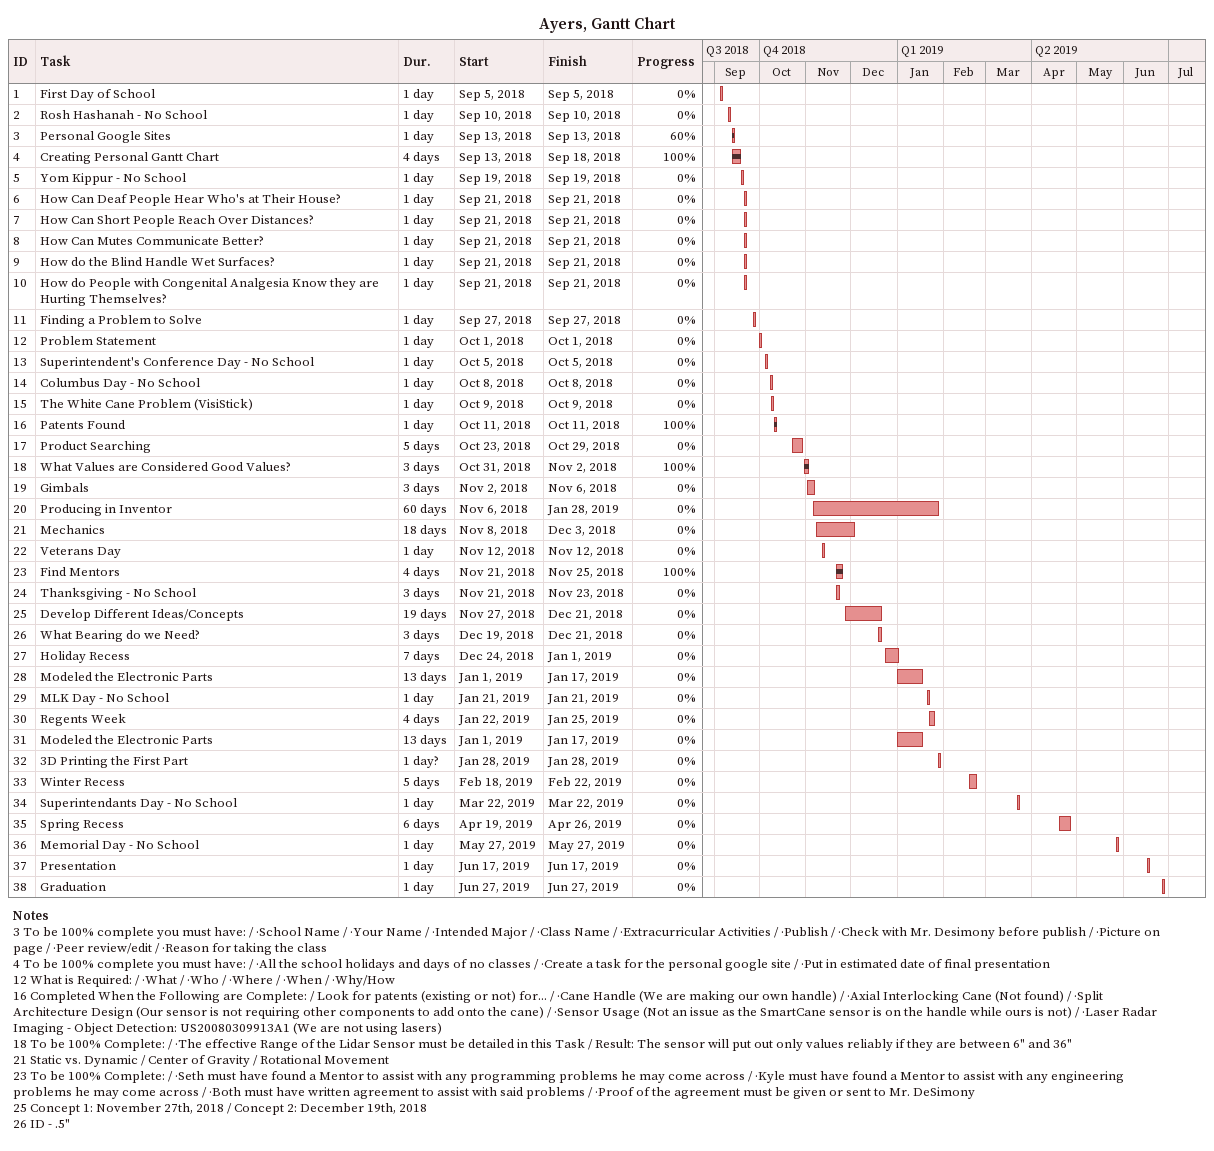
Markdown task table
Ayers, Gantt Chart

| ID | Task | Duration | Start | Finish | % complete |
|---|---|---|---|---|---|
| 1 | First Day of School | 1d | 2018-09-05 | 2018-09-05 | 0 |
| 2 | Rosh Hashanah - No School | 1d | 2018-09-10 | 2018-09-10 | 0 |
| 3 | Personal Google Sites | 1d | 2018-09-13 | 2018-09-13 | 60 |
| 4 | Creating Personal Gantt Chart | 4d | 2018-09-13 | 2018-09-18 | 100 |
| 5 | Yom Kippur - No School | 1d | 2018-09-19 | 2018-09-19 | 0 |
| 6 | How Can Deaf People Hear Who's at Their House? | 1d | 2018-09-21 | 2018-09-21 | 0 |
| 7 | How Can Short People Reach Over Distances? | 1d | 2018-09-21 | 2018-09-21 | 0 |
| 8 | How Can Mutes Communicate Better? | 1d | 2018-09-21 | 2018-09-21 | 0 |
| 9 | How do the Blind Handle Wet Surfaces? | 1d | 2018-09-21 | 2018-09-21 | 0 |
| 10 | How do People with Congenital Analgesia Know they are Hurting Themselves? | 1d | 2018-09-21 | 2018-09-21 | 0 |
| 11 | Finding a Problem to Solve | 1d | 2018-09-27 | 2018-09-27 | 0 |
| 12 | Problem Statement | 1d | 2018-10-01 | 2018-10-01 | 0 |
| 13 | Superintendent's Conference Day - No School | 1d | 2018-10-05 | 2018-10-05 | 0 |
| 14 | Columbus Day - No School | 1d | 2018-10-08 | 2018-10-08 | 0 |
| 15 | The White Cane Problem (VisiStick) | 1d | 2018-10-09 | 2018-10-09 | 0 |
| 16 | Patents Found | 1d | 2018-10-11 | 2018-10-11 | 100 |
| 17 | Product Searching | 5d | 2018-10-23 | 2018-10-29 | 0 |
| 18 | What Values are Considered Good Values? | 3d | 2018-10-31 | 2018-11-02 | 100 |
| 19 | Gimbals | 3d | 2018-11-02 | 2018-11-06 | 0 |
| 20 | Producing in Inventor | 60d | 2018-11-06 | 2019-01-28 | 0 |
| 21 | Mechanics | 18d | 2018-11-08 | 2018-12-03 | 0 |
| 22 | Veterans Day | 1d | 2018-11-12 | 2018-11-12 | 0 |
| 23 | Find Mentors | 4d | 2018-11-21 | 2018-11-25 | 100 |
| 24 | Thanksgiving - No School | 3d | 2018-11-21 | 2018-11-23 | 0 |
| 25 | Develop Different Ideas/Concepts | 19d | 2018-11-27 | 2018-12-21 | 0 |
| 26 | What Bearing do we Need? | 3d | 2018-12-19 | 2018-12-21 | 0 |
| 27 | Holiday Recess | 7d | 2018-12-24 | 2019-01-01 | 0 |
| 28 | Modeled the Electronic Parts | 13d | 2019-01-01 | 2019-01-17 | 0 |
| 29 | MLK Day - No School | 1d | 2019-01-21 | 2019-01-21 | 0 |
| 30 | Regents Week | 4d | 2019-01-22 | 2019-01-25 | 0 |
| 31 | Modeled the Electronic Parts | 13d | 2019-01-01 | 2019-01-17 | 0 |
| 32 | 3D Printing the First Part | 1d? | 2019-01-28 | 2019-01-28 | 0 |
| 33 | Winter Recess | 5d | 2019-02-18 | 2019-02-22 | 0 |
| 34 | Superintendants Day - No School | 1d | 2019-03-22 | 2019-03-22 | 0 |
| 35 | Spring Recess | 6d | 2019-04-19 | 2019-04-26 | 0 |
| 36 | Memorial Day - No School | 1d | 2019-05-27 | 2019-05-27 | 0 |
| 37 | Presentation | 1d | 2019-06-17 | 2019-06-17 | 0 |
| 38 | Graduation | 1d | 2019-06-27 | 2019-06-27 | 0 |

Notes
- 3: To be 100% complete you must have: / ·School Name / ·Your Name / ·Intended Major / ·Class Name / ·Extracurricular Activities / ·Publish / ·Check with Mr. Desimony before publish / ·Picture on page / ·Peer review/edit / ·Reason for taking the class
- 4: To be 100% complete you must have: / ·All the school holidays and days of no classes / ·Create a task for the personal google site / ·Put in estimated date of final presentation
- 12: What is Required: / ·What / ·Who / ·Where / ·When / ·Why/How
- 16: Completed When the Following are Complete: / Look for patents (existing or not) for... / ·Cane Handle (We are making our own handle) / ·Axial Interlocking Cane (Not found) / ·Split Architecture Design (Our sensor is not requiring other components to add onto the cane) / ·Sensor Usage (Not an issue as the SmartCane sensor is on the handle while ours is not) / ·Laser Radar Imaging - Object Detection: US20080309913A1 (We are not using lasers)
- 18: To be 100% Complete: / ·The effective Range of the Lidar Sensor must be detailed in this Task / Result: The sensor will put out only values reliably if they are between 6" and 36"
- 21: Static vs. Dynamic / Center of Gravity / Rotational Movement
- 23: To be 100% Complete: / ·Seth must have found a Mentor to assist with any programming problems he may come across / ·Kyle must have found a Mentor to assist with any engineering problems he may come across / ·Both must have written agreement to assist with said problems / ·Proof of the agreement must be given or sent to Mr. DeSimony
- 25: Concept 1: November 27th, 2018 / Concept 2: December 19th, 2018
- 26: ID - .5"
